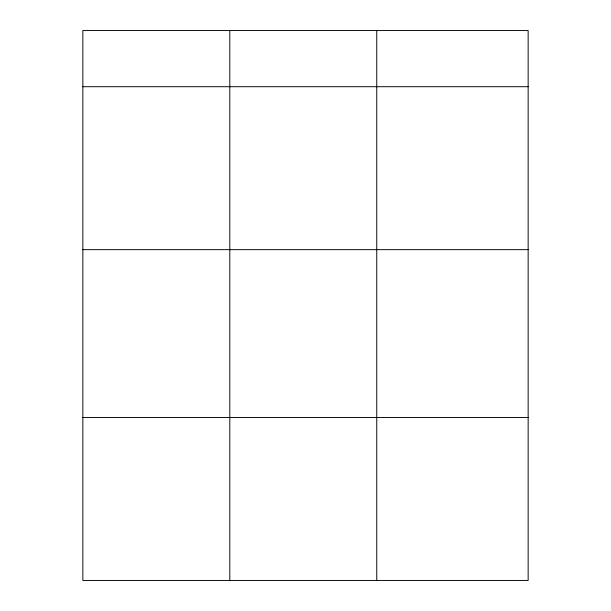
<?xml version="1.0" encoding="UTF-8"?>
<svg xmlns="http://www.w3.org/2000/svg" width="611" height="611" viewBox="0 0 611 611"><rect width="100%" height="100%" fill="white"/><g stroke="black" fill="none" stroke-linecap="round" stroke-linejoin="round"><path stroke-width="0.92" d="M528.148 249.647L528.148 30.55L82.852 30.55L82.852 580.45L528.148 580.45L528.148 249.647L82.852 249.647M82.852 86.709L528.148 86.709M82.852 417.519L528.148 417.519M376.75 30.55L376.75 580.45M229.797 30.55L229.797 580.45"/></g></svg>
